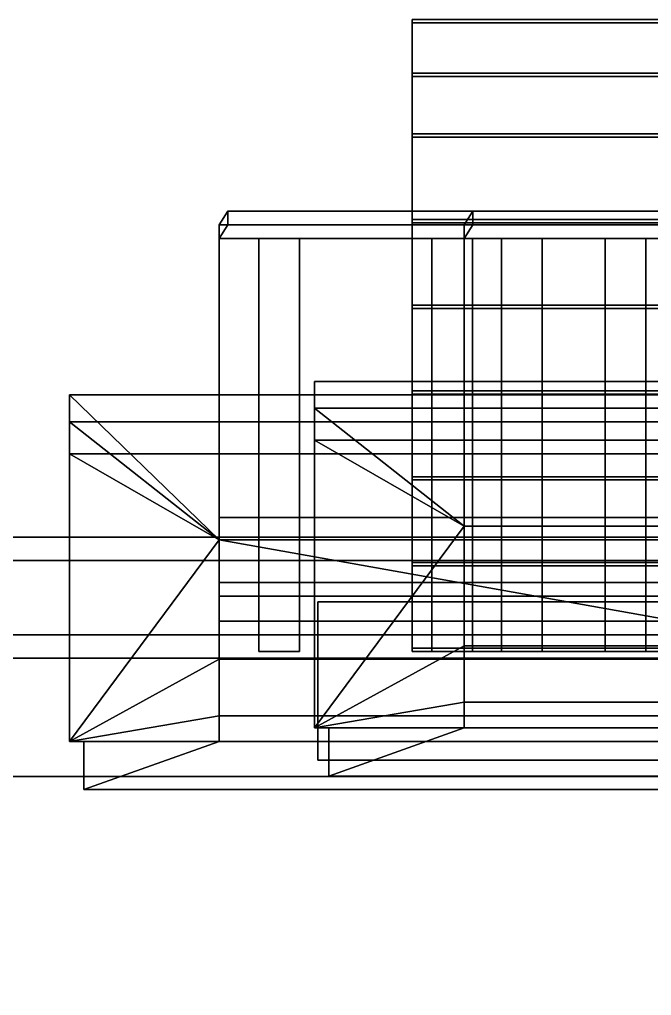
# Model space of a CAD drawing. Extents: x -252 to 252, y 0 to 101.
# Drawn here: x 218.49 to 227.82, y 34.55 to 48.95 of the extents above; entities that cross this region are included whole.
import ezdxf

# ---------------------------------------------------------------- set-up
doc = ezdxf.new("R2010")
doc.units = 0

msp = doc.modelspace()

# ---------------------------------------------------------------- linework, layer by layer
for points in [[(224.286133, 48.953846, 63.58099), (233.108246, 48.953846, 63.58099), (233.108246, 48.163708, 64.915733), (224.286133, 48.163708, 64.915733)], [(224.286133, 48.905396, 63.497074), (233.108246, 48.905396, 63.497074), (233.108246, 48.953846, 63.58099), (224.286133, 48.953846, 63.58099)], [(224.286133, 48.953846, 63.58099), (224.286133, 48.163708, 64.915733), (224.286133, 48.115257, 64.83181), (224.286133, 48.905396, 63.497074)], [(224.286133, 48.115257, 64.83181), (233.108231, 48.115257, 64.83181), (233.108246, 48.905396, 63.497074), (224.286133, 48.905396, 63.497074)], [(224.286133, 48.163708, 64.915733), (233.108246, 48.163708, 64.915733), (233.108246, 47.266678, 65.86412), (224.286133, 47.266678, 65.86412)], [(224.286133, 48.163708, 64.915733), (224.286133, 47.266678, 65.86412), (224.286133, 47.218231, 65.780205), (224.286133, 48.115257, 64.83181)], [(224.286133, 47.218231, 65.780205), (233.108246, 47.218231, 65.780205), (233.108231, 48.115257, 64.83181), (224.286133, 48.115257, 64.83181)], [(224.286133, 47.266678, 65.86412), (233.108246, 47.266678, 65.86412), (233.108231, 46.002029, 66.854866), (224.286133, 46.002029, 66.854866)], [(224.286133, 47.266678, 65.86412), (224.286133, 46.002029, 66.854866), (224.286133, 45.953579, 66.770943), (224.286133, 47.218231, 65.780205)], [(224.286133, 45.953579, 66.770943), (233.108246, 45.953579, 66.770943), (233.108246, 47.218231, 65.780205), (224.286133, 47.218231, 65.780205)], [(221.564713, 46.12455, 66.428276), (235.829651, 46.12455, 66.428276), (235.957336, 45.923866, 66.544136), (221.437027, 45.923866, 66.544144)], [(221.564713, 45.92247, 66.078156), (221.564713, 46.12455, 66.428276), (221.437027, 45.923866, 66.544144), (221.437027, 45.721748, 66.194038)], [(221.564713, 45.92247, 66.078156), (235.829651, 45.92247, 66.078156), (235.829651, 46.12455, 66.428276), (221.564713, 46.12455, 66.428276)], [(239.446701, 46.12455, -14.146645), (225.181763, 46.12455, -14.146645), (225.054077, 45.923866, -14.262505), (239.574387, 45.923866, -14.262512)], [(225.181763, 46.12455, -14.146645), (225.181763, 45.92247, -13.796524), (225.054077, 45.721748, -13.912407), (225.054077, 45.923866, -14.262505)], [(239.446701, 45.92247, -13.796524), (225.181763, 45.92247, -13.796524), (225.181763, 46.12455, -14.146645), (239.446701, 46.12455, -14.146645)], [(224.286133, 46.002029, 66.854866), (233.108231, 46.002029, 66.854866), (233.108231, 44.737381, 67.585014), (224.286133, 44.737381, 67.585014)], [(224.286133, 46.002029, 66.854866), (224.286133, 44.737381, 67.585014), (224.286133, 44.688931, 67.501091), (224.286133, 45.953579, 66.770943)], [(224.286133, 44.688931, 67.501091), (233.108246, 44.688931, 67.501091), (233.108246, 45.953579, 66.770943), (224.286133, 45.953579, 66.770943)], [(221.437027, 45.923866, 66.544144), (235.957336, 45.923866, 66.544136), (235.957336, 40.647194, 69.590614), (221.437027, 40.647194, 69.590614)], [(221.437027, 45.923866, 66.544144), (221.437027, 40.647194, 69.590614), (221.437027, 40.445076, 69.24054), (221.437027, 45.721748, 66.194038)], [(235.829651, 45.92247, 66.078156), (221.564713, 45.92247, 66.078156), (221.437027, 45.721748, 66.194038), (235.957336, 45.721748, 66.194038)], [(239.574387, 45.923866, -14.262512), (225.054077, 45.923866, -14.262505), (225.054077, 40.647194, -17.308983), (239.574387, 40.647194, -17.308983)], [(225.054077, 40.647194, -17.308983), (225.054077, 45.923866, -14.262505), (225.054077, 45.721748, -13.912407), (225.054077, 40.445076, -16.958908)], [(225.181763, 45.92247, -13.796524), (239.446701, 45.92247, -13.796524), (239.574387, 45.721748, -13.912407), (225.054077, 45.721748, -13.912407)], [(221.437027, 40.445076, 69.24054), (235.957336, 40.445076, 69.24054), (235.957336, 45.721748, 66.194038), (221.437027, 45.721748, 66.194038)], [(222.020721, 45.721748, 66.017097), (222.622589, 45.721748, 66.017097), (222.622589, 45.721748, 66.194038), (222.020721, 45.721748, 66.194038)], [(222.020721, 39.630329, 68.984276), (222.622589, 39.630329, 68.984276), (222.622589, 45.721748, 66.017097), (222.020721, 45.721748, 66.017097)], [(222.020721, 45.721748, 66.017097), (222.020721, 45.721748, 66.194038), (222.020721, 39.630333, 69.759361), (222.020721, 39.630329, 68.984276)], [(222.622589, 45.721748, 66.194038), (222.622589, 45.721748, 66.017097), (222.622589, 39.630329, 68.984276), (222.622589, 39.630333, 69.759361)], [(224.577728, 45.721748, 66.017097), (225.179596, 45.721748, 66.017097), (225.179596, 45.721748, 66.194038), (224.577728, 45.721748, 66.194038)], [(224.577728, 39.630329, 68.984276), (225.179596, 39.630329, 68.984276), (225.179596, 45.721748, 66.017097), (224.577728, 45.721748, 66.017097)], [(224.577728, 45.721748, 66.017097), (224.577728, 45.721748, 66.194038), (224.577728, 39.630333, 69.759361), (224.577728, 39.630329, 68.984276)], [(239.574387, 40.445076, -16.958908), (225.054077, 40.445076, -16.958908), (225.054077, 45.721748, -13.912407), (239.574387, 45.721748, -13.912407)], [(225.179596, 45.721748, 66.194038), (225.179596, 45.721748, 66.017097), (225.179596, 39.630329, 68.984276), (225.179596, 39.630333, 69.759361)], [(226.205673, 45.721748, -13.735466), (225.603821, 45.721748, -13.735466), (225.603806, 45.721748, -13.912407), (226.205673, 45.721748, -13.912407)], [(226.205673, 39.630329, -16.702644), (225.603806, 39.630329, -16.702644), (225.603821, 45.721748, -13.735466), (226.205673, 45.721748, -13.735466)], [(225.603806, 45.721748, -13.912407), (225.603821, 45.721748, -13.735466), (225.603806, 39.630329, -16.702644), (225.603806, 39.630333, -17.47773)], [(226.205673, 45.721748, -13.735466), (226.205673, 45.721748, -13.912407), (226.205673, 39.630333, -17.47773), (226.205673, 39.630329, -16.702644)], [(227.134735, 45.721748, 66.017097), (227.736603, 45.721748, 66.017097), (227.736603, 45.721748, 66.194038), (227.134735, 45.721748, 66.194038)], [(227.134735, 39.630329, 68.984276), (227.736603, 39.630329, 68.984276), (227.736603, 45.721748, 66.017097), (227.134735, 45.721748, 66.017097)], [(227.134735, 45.721748, 66.017097), (227.134735, 45.721748, 66.194038), (227.134735, 39.630333, 69.759361), (227.134735, 39.630329, 68.984276)], [(227.736603, 45.721748, 66.194038), (227.736603, 45.721748, 66.017097), (227.736603, 39.630329, 68.984276), (227.736603, 39.630333, 69.759361)], [(224.286133, 44.737381, 67.585014), (233.108231, 44.737381, 67.585014), (233.108231, 43.472733, 68.315163), (224.286133, 43.472733, 68.315163)], [(224.286133, 44.737381, 67.585014), (224.286133, 43.472733, 68.315163), (224.286133, 43.424278, 68.231239), (224.286133, 44.688931, 67.501091)], [(224.286133, 43.424278, 68.231239), (233.108246, 43.424278, 68.231239), (233.108246, 44.688931, 67.501091), (224.286133, 44.688931, 67.501091)], [(225.054077, 43.613518, -24.810059), (222.845367, 43.613518, -24.810059), (222.845383, 43.219654, -25.254906), (225.054077, 43.219654, -25.254906)], [(222.845367, 43.613518, -24.810059), (222.845367, 43.613518, -16.054474), (222.845367, 43.219654, -16.054474), (222.845383, 43.219654, -25.254906)], [(222.845367, 43.613518, -24.810059), (225.054077, 43.613518, -24.810059), (225.054077, 43.613518, -21.748962)], [(225.054077, 43.613518, -20.774979), (222.845367, 43.613518, -24.810059), (225.054077, 43.613518, -21.748962)], [(225.054077, 43.613518, -20.774979), (225.054077, 43.613518, -16.054474), (222.845367, 43.613518, -16.054474), (222.845367, 43.613518, -24.810059)], [(225.054077, 41.476841, -16.054474), (222.845367, 43.219654, -16.054474), (222.845367, 43.613518, -16.054474), (225.054077, 43.613518, -16.054474)], [(239.574387, 43.613518, -20.774979), (239.574387, 41.476841, -20.774979), (225.054077, 41.476841, -20.774979), (225.054077, 43.613518, -20.774979)], [(225.054077, 43.613518, -16.054474), (225.054077, 43.613518, -20.774979), (225.054077, 41.476841, -20.774979), (225.054077, 41.476841, -16.054474)], [(225.054077, 43.613518, -21.748962), (225.054077, 43.613518, -24.810059), (239.574387, 43.613518, -24.810059), (239.574387, 43.613518, -21.748962)], [(225.054077, 43.613518, -24.810059), (225.054077, 43.219654, -25.254906), (239.574387, 43.219654, -25.254906), (239.574387, 43.613518, -24.810059)], [(239.574387, 43.613518, -21.748962), (239.574387, 43.613518, -20.774979), (225.054077, 43.613518, -20.774979), (225.054077, 43.613518, -21.748962)], [(221.437027, 43.413517, 77.09169), (219.228333, 43.413517, 77.09169), (221.437027, 43.413517, 74.030594)], [(219.228333, 43.413517, 68.336105), (219.228333, 43.413517, 77.09169), (219.228333, 43.019653, 77.536537), (219.228333, 43.019653, 68.336105)], [(219.228333, 43.413517, 77.09169), (221.437027, 43.413517, 77.09169), (221.437027, 43.019653, 77.536537), (219.228333, 43.019653, 77.536537)], [(221.437027, 41.27684, 68.336105), (221.437027, 43.413517, 68.336105), (219.228333, 43.413517, 68.336105)], [(221.437027, 41.27684, 68.336105), (219.228333, 43.413517, 68.336105), (219.228333, 43.019653, 68.336105)], [(219.228333, 43.413517, 77.09169), (221.437027, 43.413517, 73.05661), (221.437027, 43.413517, 74.030594)], [(219.228333, 43.413517, 68.336105), (221.437027, 43.413517, 68.336105), (221.437027, 43.413517, 73.05661), (219.228333, 43.413517, 77.09169)], [(221.437027, 41.27684, 68.336105), (221.437027, 41.27684, 73.05661), (221.437027, 43.413517, 73.05661), (221.437027, 43.413517, 68.336105)], [(221.437027, 43.413517, 73.05661), (221.437027, 41.27684, 73.05661), (235.957336, 41.27684, 73.05661), (235.957336, 43.413517, 73.05661)], [(235.957336, 43.413517, 74.030594), (235.957336, 43.413517, 77.09169), (221.437027, 43.413517, 77.09169), (221.437027, 43.413517, 74.030594)], [(235.957336, 43.413517, 77.09169), (235.957336, 43.019653, 77.536537), (221.437027, 43.019653, 77.536537), (221.437027, 43.413517, 77.09169)], [(221.437027, 43.413517, 74.030594), (221.437027, 43.413517, 73.05661), (235.957336, 43.413517, 73.05661), (235.957336, 43.413517, 74.030594)], [(224.286133, 43.472733, 68.315163), (233.108231, 43.472733, 68.315163), (233.108231, 42.20808, 69.045311), (224.286133, 42.20808, 69.045311)], [(224.286133, 43.472733, 68.315163), (224.286133, 42.20808, 69.045311), (224.286133, 42.15963, 68.961388), (224.286133, 43.424278, 68.231239)], [(224.286133, 42.15963, 68.961388), (233.108246, 42.15963, 68.961388), (233.108246, 43.424278, 68.231239), (224.286133, 43.424278, 68.231239)], [(222.845383, 43.219654, -25.254906), (222.845367, 43.219654, -16.054474), (222.845383, 42.745235, -16.054451), (222.845383, 42.745232, -25.40699)], [(225.054077, 41.476841, -16.054474), (222.845383, 42.745235, -16.054451), (222.845367, 43.219654, -16.054474)], [(225.054077, 43.219654, -25.254906), (222.845383, 43.219654, -25.254906), (222.845383, 42.745232, -25.40699), (225.054077, 42.745235, -25.40699)], [(225.054077, 42.745235, -25.40699), (239.574387, 42.745235, -25.40699), (239.574387, 43.219654, -25.254906), (225.054077, 43.219654, -25.254906)], [(219.228333, 43.019653, 68.336105), (219.228333, 43.019653, 77.536537), (219.228333, 42.545235, 77.688622), (219.228333, 42.545231, 68.336105)], [(219.228333, 43.019653, 77.536537), (221.437027, 43.019653, 77.536537), (221.437027, 42.545235, 77.688622), (219.228333, 42.545235, 77.688622)], [(221.437027, 41.27684, 68.336105), (219.228333, 43.019653, 68.336105), (219.228333, 42.545231, 68.336105)], [(235.957336, 42.545235, 77.688622), (221.437027, 42.545235, 77.688622), (221.437027, 43.019653, 77.536537), (235.957336, 43.019653, 77.536537)], [(222.845383, 42.745232, -25.40699), (222.845383, 42.745235, -16.054451), (222.845367, 38.500744, -16.054474), (222.845383, 38.500744, -25.40699)], [(222.845367, 38.500744, -16.054474), (222.845383, 42.745235, -16.054451), (225.054077, 41.476841, -16.054474)], [(225.054077, 42.745235, -25.40699), (222.845383, 42.745232, -25.40699), (222.845383, 38.500744, -25.40699), (225.054077, 39.713749, -25.40699)], [(225.054077, 39.713749, -25.40699), (239.574387, 39.713749, -25.40699), (239.574387, 42.745235, -25.40699), (225.054077, 42.745235, -25.40699)], [(219.228333, 42.545231, 68.336105), (219.228333, 42.545235, 77.688622), (219.228333, 38.300743, 77.688622), (219.228333, 38.300743, 68.336105)], [(219.228333, 42.545235, 77.688622), (221.437027, 42.545235, 77.688622), (221.437027, 39.513748, 77.688622), (219.228333, 38.300743, 77.688622)], [(219.228333, 38.300743, 68.336105), (221.437027, 41.27684, 68.336105), (219.228333, 42.545231, 68.336105)], [(235.957336, 39.513748, 77.688622), (221.437027, 39.513748, 77.688622), (221.437027, 42.545235, 77.688622), (235.957336, 42.545235, 77.688622)], [(224.286133, 42.20808, 69.045311), (233.108231, 42.20808, 69.045311), (233.108231, 40.943432, 69.775459), (224.286133, 40.943432, 69.775459)], [(224.286133, 42.20808, 69.045311), (224.286133, 40.943432, 69.775459), (224.286133, 40.894981, 69.691536), (224.286133, 42.15963, 68.961388)], [(224.286133, 40.894981, 69.691536), (233.108246, 40.894981, 69.691536), (233.108246, 42.15963, 68.961388), (224.286133, 42.15963, 68.961388)], [(221.437027, 41.606495, 70.715157), (235.957336, 41.606495, 70.715157), (235.957336, 41.606495, 71.490021), (221.437027, 41.606495, 71.490028)], [(221.437027, 41.606495, 71.490028), (235.957336, 41.606495, 71.490021), (235.957336, 41.277149, 71.670265), (221.437027, 41.277149, 71.670265)], [(235.957336, 41.606495, 70.715157), (221.437027, 41.606495, 70.715157), (221.437027, 41.277149, 70.53492), (235.957336, 41.277149, 70.53492)], [(222.845367, 38.500744, -16.054474), (225.054077, 41.476841, -16.054474), (239.574387, 41.476841, -16.054474), (241.783081, 38.500744, -16.054474)], [(239.574387, 41.606495, -18.433525), (225.054077, 41.606495, -18.433525), (225.054077, 41.606495, -19.208389), (239.574387, 41.606495, -19.208397)], [(239.574387, 41.606495, -19.208397), (225.054077, 41.606495, -19.208389), (225.054077, 41.277149, -19.388634), (239.574387, 41.277149, -19.388634)], [(225.054077, 41.606495, -18.433525), (239.574387, 41.606495, -18.433525), (239.574387, 41.277149, -18.253288), (225.054077, 41.277149, -18.253288)], [(225.054077, 41.476841, -16.054474), (225.054077, 41.476841, -20.774979), (239.574387, 41.476841, -20.774979), (239.574387, 41.476841, -16.054474)], [(173.486786, 41.317383, 217.815475), (173.486786, 41.317383, 200.198975), (240.904663, 41.317383, 200.198944), (240.904663, 41.317383, 217.815399)], [(173.486786, 41.317383, 217.815475), (240.904663, 41.317383, 217.815399), (240.904663, 39.528076, 217.815399), (173.486786, 39.528076, 217.815475)], [(173.486786, 41.317383, 200.198975), (173.486786, 40.969849, 199.696564), (240.904663, 40.969849, 199.696655), (240.904663, 41.317383, 200.198944)], [(219.228333, 38.300743, 68.336105), (238.166046, 38.300743, 68.336105), (221.437027, 41.27684, 68.336105)], [(221.437027, 41.277149, 71.670265), (235.957336, 41.277149, 71.670265), (235.957336, 40.076603, 71.670265), (221.437027, 40.076603, 71.670265)], [(221.437027, 40.076603, 70.53492), (235.957336, 40.076603, 70.53492), (235.957336, 41.277149, 70.53492), (221.437027, 41.277149, 70.53492)], [(235.957336, 41.27684, 68.336105), (235.957336, 41.27684, 73.05661), (221.437027, 41.27684, 73.05661), (221.437027, 41.27684, 68.336105)], [(238.166046, 38.300743, 68.336105), (235.957336, 41.27684, 68.336105), (221.437027, 41.27684, 68.336105)], [(239.574387, 41.277149, -19.388634), (225.054077, 41.277149, -19.388634), (225.054077, 40.076603, -19.388634), (239.574387, 40.076603, -19.388634)], [(239.574387, 40.076603, -18.253288), (225.054077, 40.076603, -18.253288), (225.054077, 41.277149, -18.253288), (239.574387, 41.277149, -18.253288)], [(240.904663, 39.87561, 199.696655), (240.904663, 40.969849, 199.696655), (173.486786, 40.969849, 199.696564), (173.486786, 39.87561, 199.696564)], [(224.286133, 40.943432, 69.775459), (233.108231, 40.943432, 69.775459), (233.108231, 39.67878, 70.505608), (224.286133, 39.67878, 70.505608)], [(224.286133, 40.943432, 69.775459), (224.286133, 39.67878, 70.505608), (224.286133, 39.630329, 70.421684), (224.286133, 40.894981, 69.691536)], [(224.286133, 39.630329, 70.421684), (233.108246, 39.630329, 70.421684), (233.108246, 40.894981, 69.691536), (224.286133, 40.894981, 69.691536)], [(221.437027, 40.647194, 69.590614), (235.957336, 40.647194, 69.590614), (235.957336, 40.445076, 69.24054), (221.437027, 40.445076, 69.24054)], [(239.574387, 40.647194, -17.308983), (225.054077, 40.647194, -17.308983), (225.054077, 40.445076, -16.958908), (239.574387, 40.445076, -16.958908)], [(228.879196, 40.363415, -147.289948), (222.89325, 40.363415, -147.289948), (222.89325, 38.023857, -147.289948), (228.879196, 38.023857, -147.289948)], [(222.89325, 38.023857, -147.289948), (222.89325, 40.363415, -147.289948), (222.89325, 40.363415, -139.522629), (222.89325, 38.023857, -139.522629)], [(222.89325, 40.363415, -147.289948), (228.879196, 40.363415, -147.289948), (228.879211, 40.363415, -139.522629), (222.89325, 40.363415, -139.522629)], [(222.89325, 40.363415, -139.522629), (228.879211, 40.363415, -139.522629), (228.879211, 38.023857, -139.522629), (222.89325, 38.023857, -139.522629)], [(221.437027, 40.076603, 71.670265), (235.957336, 40.076603, 71.670265), (235.957336, 40.076603, 70.53492), (221.437027, 40.076603, 70.53492)], [(239.574387, 40.076603, -19.388634), (225.054077, 40.076603, -19.388634), (225.054077, 40.076603, -18.253288), (239.574387, 40.076603, -18.253288)], [(173.486786, 39.87561, 199.696564), (173.486786, 39.528076, 200.198975), (240.904663, 39.528076, 200.198944), (240.904663, 39.87561, 199.696655)], [(222.020721, 39.630333, 69.759361), (222.622589, 39.630333, 69.759361), (222.622589, 39.630329, 68.984276), (222.020721, 39.630329, 68.984276)], [(222.845383, 38.500744, -25.40699), (225.054077, 38.881645, -25.40699), (225.054077, 39.713749, -25.40699)], [(224.286133, 39.67878, 70.505608), (233.108231, 39.67878, 70.505608), (233.108246, 39.630329, 70.421684), (224.286133, 39.630329, 70.421684)], [(224.577728, 39.630333, 69.759361), (225.179596, 39.630333, 69.759361), (225.179596, 39.630329, 68.984276), (224.577728, 39.630329, 68.984276)], [(225.054077, 38.881645, -23.688438), (239.574387, 38.881645, -23.688438), (239.574387, 39.713749, -23.688438), (225.054077, 39.713749, -23.688438)], [(225.054077, 39.713749, -23.688438), (239.574387, 39.713749, -23.688438), (239.574387, 39.713749, -25.40699), (225.054077, 39.713749, -25.40699)], [(225.054077, 38.881645, -23.688438), (225.054077, 39.713749, -23.688438), (225.054077, 39.713749, -25.40699), (225.054077, 38.881645, -25.40699)], [(226.205673, 39.630333, -17.47773), (225.603806, 39.630333, -17.47773), (225.603806, 39.630329, -16.702644), (226.205673, 39.630329, -16.702644)], [(227.134735, 39.630333, 69.759361), (227.736603, 39.630333, 69.759361), (227.736603, 39.630329, 68.984276), (227.134735, 39.630329, 68.984276)], [(240.904663, 39.528076, 217.815399), (240.904663, 39.528076, 200.198944), (173.486786, 39.528076, 200.198975), (173.486786, 39.528076, 217.815475)], [(219.228333, 38.300743, 77.688622), (221.437027, 39.513748, 77.688622), (221.437027, 38.681644, 77.688622)], [(235.957336, 38.681644, 75.97007), (221.437027, 38.681644, 75.97007), (221.437027, 39.513748, 75.97007), (235.957336, 39.513748, 75.97007)], [(235.957336, 39.513748, 75.97007), (221.437027, 39.513748, 75.97007), (221.437027, 39.513748, 77.688622), (235.957336, 39.513748, 77.688622)], [(221.437027, 39.513748, 75.97007), (221.437027, 38.681644, 75.97007), (221.437027, 38.681644, 77.688622), (221.437027, 39.513748, 77.688622)], [(225.054077, 38.500744, -25.40699), (225.054077, 38.881645, -25.40699), (222.845383, 38.500744, -25.40699)], [(239.574387, 38.881645, -27.135483), (225.054077, 38.881645, -27.135483), (225.054077, 38.500744, -27.135483), (239.574387, 38.500744, -27.135483)], [(239.574387, 38.881645, -25.40699), (225.054077, 38.881645, -25.40699), (225.054077, 38.881645, -27.135483), (239.574387, 38.881645, -27.135483)], [(225.054077, 38.881645, -27.135483), (225.054077, 38.881645, -25.40699), (225.054077, 38.500744, -25.40699), (225.054077, 38.500744, -27.135483)], [(225.054077, 38.500744, -25.40699), (239.574387, 38.500744, -25.40699), (239.574387, 38.881645, -25.40699), (225.054077, 38.881645, -25.40699)], [(239.574387, 38.881645, -23.688438), (225.054077, 38.881645, -23.688438), (225.054077, 38.881645, -25.40699), (239.574387, 38.881645, -25.40699)], [(219.228333, 38.300743, 77.688622), (221.437027, 38.681644, 77.688622), (221.437027, 38.300743, 77.688622)], [(221.437027, 38.681644, 79.417114), (235.957336, 38.681644, 79.417114), (235.957336, 38.300743, 79.417114), (221.437027, 38.300743, 79.417114)], [(221.437027, 38.681644, 77.688622), (235.957336, 38.681644, 77.688622), (235.957336, 38.681644, 79.417114), (221.437027, 38.681644, 79.417114)], [(221.437027, 38.681644, 77.688622), (221.437027, 38.681644, 79.417114), (221.437027, 38.300743, 79.417114), (221.437027, 38.300743, 77.688622)], [(235.957336, 38.300743, 77.688622), (221.437027, 38.300743, 77.688622), (221.437027, 38.681644, 77.688622), (235.957336, 38.681644, 77.688622)], [(221.437027, 38.681644, 75.97007), (235.957336, 38.681644, 75.97007), (235.957336, 38.681644, 77.688622), (221.437027, 38.681644, 77.688622)], [(241.573624, 38.500744, -16.265823), (223.05484, 38.500744, -16.265823), (222.845367, 38.500744, -16.054474), (241.783081, 38.500744, -16.054474)], [(223.05484, 38.500744, -16.265823), (223.054825, 38.500744, -25.195641), (222.845383, 38.500744, -25.40699), (222.845367, 38.500744, -16.054474)], [(223.054825, 38.500744, -25.195641), (225.054077, 38.500744, -25.195641), (225.054077, 38.500744, -25.40699), (222.845383, 38.500744, -25.40699)], [(241.573624, 37.79084, -16.265823), (223.05481, 37.79084, -16.265823), (223.05484, 38.500744, -16.265823), (241.573624, 38.500744, -16.265823)], [(223.05481, 37.79084, -16.265823), (223.054825, 37.79084, -25.195641), (223.054825, 38.500744, -25.195641), (223.05484, 38.500744, -16.265823)], [(223.054825, 37.79084, -25.195641), (225.054077, 38.500744, -25.195641), (223.054825, 38.500744, -25.195641)], [(225.054077, 38.500744, -25.195641), (223.054825, 37.79084, -25.195641), (241.573624, 37.79084, -25.195641), (239.574387, 38.500744, -25.195641)], [(239.574387, 38.500744, -27.135483), (225.054077, 38.500744, -27.135483), (225.054077, 38.500744, -25.40699), (239.574387, 38.500744, -25.40699)], [(239.574387, 38.500744, -25.195641), (239.574387, 38.500744, -25.40699), (225.054077, 38.500744, -25.40699), (225.054077, 38.500744, -25.195641)], [(219.43779, 38.300743, 68.547455), (237.956589, 38.300743, 68.547455), (238.166046, 38.300743, 68.336105), (219.228333, 38.300743, 68.336105)], [(219.43779, 38.300743, 77.477272), (219.43779, 38.300743, 68.547455), (219.228333, 38.300743, 68.336105), (219.228333, 38.300743, 77.688622)], [(219.43779, 38.300743, 77.477272), (219.228333, 38.300743, 77.688622), (221.437027, 38.300743, 77.688622), (221.437027, 38.300743, 77.477272)], [(219.43779, 37.590839, 68.547455), (237.956604, 37.590839, 68.547455), (237.956589, 38.300743, 68.547455), (219.43779, 38.300743, 68.547455)], [(219.43779, 38.300743, 68.547455), (219.43779, 38.300743, 77.477272), (219.43779, 37.590839, 77.477272), (219.43779, 37.590839, 68.547455)], [(219.43779, 37.590839, 77.477272), (219.43779, 38.300743, 77.477272), (221.437027, 38.300743, 77.477272)], [(235.957336, 38.300743, 77.477272), (237.956589, 37.590839, 77.477272), (219.43779, 37.590839, 77.477272), (221.437027, 38.300743, 77.477272)], [(221.437027, 38.300743, 79.417114), (235.957336, 38.300743, 79.417114), (235.957336, 38.300743, 77.688622), (221.437027, 38.300743, 77.688622)], [(221.437027, 38.300743, 77.477272), (221.437027, 38.300743, 77.688622), (235.957336, 38.300743, 77.688622), (235.957336, 38.300743, 77.477272)], [(249.150925, 37.783615, 63.716614), (249.150925, 37.783615, 104.179993), (137.246628, 37.783615, 104.179993), (137.246628, 37.783615, 63.716614)], [(137.246628, 37.783615, 104.179993), (249.150925, 37.783615, 104.179993), (249.150986, 33.95929, 104.179993), (137.246689, 33.95929, 104.168884)], [(249.150925, 37.783615, 63.716614), (137.246628, 37.783615, 63.716614), (137.246689, 33.95929, 63.727722), (249.150986, 33.95929, 63.73877)], [(249.151031, 37.783615, -40.155052), (137.246735, 37.783615, -40.155052), (137.246674, 33.95929, -40.155052), (249.15097, 33.95929, -40.143944)], [(137.246735, 37.783615, 0.308327), (249.151031, 37.783615, 0.308327), (249.15097, 33.95929, 0.297218), (137.246674, 33.95929, 0.286171)], [(137.246735, 37.783615, 0.308327), (137.246735, 37.783615, -40.155052), (249.151031, 37.783615, -40.155052), (249.151031, 37.783615, 0.308327)], [(140.374695, 37.783615, -218.707199), (251.525314, 37.783615, -218.70723), (211.061951, 37.783615, -178.243851), (140.374695, 37.783615, -178.24382)], [(251.522583, 33.95929, -218.704483), (251.525314, 37.783615, -218.70723), (140.374695, 37.783615, -218.707199), (140.374756, 33.95929, -218.696091)], [(211.061935, 37.783615, -134.322479), (251.525314, 37.783615, -134.322479), (251.514206, 33.95929, -134.32254), (211.073044, 33.95929, -134.32254)], [(211.061951, 37.783615, -178.243851), (251.525314, 37.783615, -218.70723), (251.525314, 37.783615, -134.322479), (211.061935, 37.783615, -134.322479)], [(241.573624, 37.79084, -25.195641), (223.054825, 37.79084, -25.195641), (223.05481, 37.79084, -16.265823), (241.573624, 37.79084, -16.265823)], [(219.43779, 37.590839, 77.477272), (237.956589, 37.590839, 77.477272), (237.956604, 37.590839, 68.547455), (219.43779, 37.590839, 68.547455)]]:
    msp.add_3dface(points)

doc.saveas('drawing.dxf')
